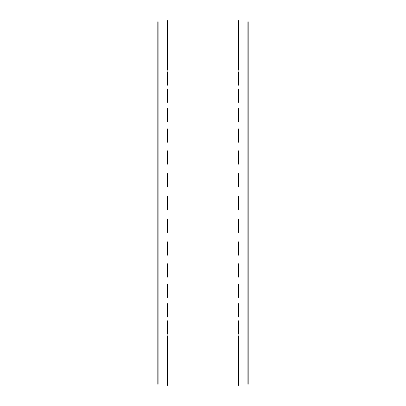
<?xml version="1.0" encoding="UTF-8"?>
<svg xmlns="http://www.w3.org/2000/svg" width="406" height="406" viewBox="0 0 406 406"><rect width="100%" height="100%" fill="white"/><g stroke="black" fill="none" stroke-linecap="round" stroke-linejoin="round"><path stroke-width="0.61" d="M248.112 21.99L248.112 384.01M238.637 20.599L238.637 69.888M238.637 72.131L238.637 85.062M238.637 89.432L238.637 102.363M238.637 108.569L238.637 121.501M238.637 129.209L238.637 142.141M238.637 151.002L238.637 163.933M238.637 173.57L238.637 186.501M238.637 196.534L238.637 209.466M238.637 219.499L238.637 232.43M238.637 242.067L238.637 254.998M238.637 263.859L238.637 276.79M238.637 284.499L238.637 297.431M238.637 303.637L238.637 316.568M238.637 320.938L238.637 333.869M238.637 336.112L238.637 385.401M238.337 20.3L238.337 70.187M238.337 71.832L238.337 85.361M238.337 89.132L238.337 102.667M238.337 108.265L238.337 121.8M238.337 128.905L238.337 142.44M238.337 150.697L238.337 164.232M238.337 173.271L238.337 186.801M238.337 196.235L238.337 209.765M238.337 219.199L238.337 232.729M238.337 241.768L238.337 255.303M238.337 263.56L238.337 277.095M238.337 284.2L238.337 297.735M238.337 303.333L238.337 316.868M238.337 320.638L238.337 334.168M238.337 335.813L238.337 385.7M167.663 20.3L167.663 70.187M167.663 71.832L167.663 85.361M167.663 89.132L167.663 102.667M167.663 108.265L167.663 121.8M167.663 128.905L167.663 142.44M167.663 150.697L167.663 164.232M167.663 173.271L167.663 186.801M167.663 196.235L167.663 209.765M167.663 219.199L167.663 232.729M167.663 241.768L167.663 255.303M167.663 263.56L167.663 277.095M167.663 284.2L167.663 297.735M167.663 303.333L167.663 316.868M167.663 320.638L167.663 334.168M167.663 335.813L167.663 385.7M167.363 20.599L167.363 69.888M167.363 72.131L167.363 85.062M167.363 89.432L167.363 102.363M167.363 108.569L167.363 121.501M167.363 129.209L167.363 142.141M167.363 151.002L167.363 163.933M167.363 173.57L167.363 186.501M167.363 196.534L167.363 209.466M167.363 219.499L167.363 232.43M167.363 242.067L167.363 254.998M167.363 263.859L167.363 276.79M167.363 284.499L167.363 297.431M167.363 303.637L167.363 316.568M167.363 320.938L167.363 333.869M167.363 336.112L167.363 385.401M157.888 21.99L157.888 384.01"/></g></svg>
